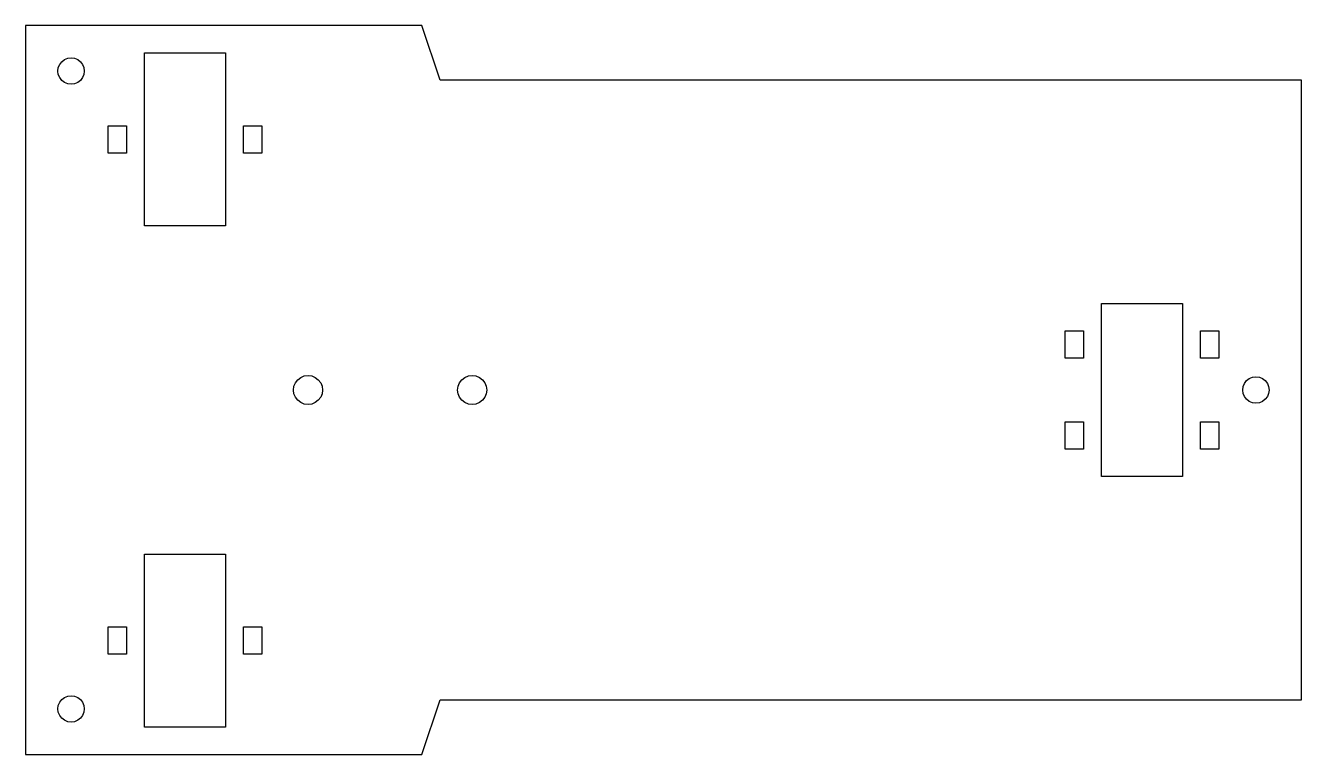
# Model space of a CAD drawing. Header units: millimetres. Extents: x 17 to 157, y -873 to -793.
import ezdxf

# ---------------------------------------------------------------- set-up
doc = ezdxf.new("R2010")
doc.units = ezdxf.units.MM
doc.layers.add('COMPONENT0', color=7, linetype='CONTINUOUS')

msp = doc.modelspace()

# ---------------------------------------------------------------- linework, layer by layer
at = {"layer": 'COMPONENT0'}
for points in [[(17.3, -793), (17.3, -873), (60.8, -873), (62.8, -867), (157.3, -867), (157.3, -799), (62.8, -799), (60.8, -793), (17.3, -793)], [(21.58, -796.74), (21.93, -796.6), (22.3, -796.55), (22.68, -796.6), (23.03, -796.74), (23.33, -796.97), (23.56, -797.27), (23.7, -797.62), (23.75, -798), (23.7, -798.37), (23.56, -798.72), (23.33, -799.02), (23.03, -799.25), (22.68, -799.4), (22.3, -799.45), (21.93, -799.4), (21.58, -799.25), (21.28, -799.02), (21.05, -798.72), (20.9, -798.37), (20.85, -798), (20.9, -797.62), (21.05, -797.27), (21.28, -796.97), (21.58, -796.74)], [(39.23, -796), (39.23, -815), (30.37, -815), (30.37, -796), (39.23, -796)], [(28.37, -804), (28.37, -807), (26.37, -807), (26.37, -804), (28.37, -804)], [(41.23, -807), (41.23, -804), (43.23, -804), (43.23, -807), (41.23, -807)], [(144.23, -823.5), (144.23, -842.5), (135.37, -842.5), (135.37, -823.5), (144.23, -823.5)], [(131.37, -829.5), (131.37, -826.5), (133.37, -826.5), (133.37, -829.5), (131.37, -829.5)], [(146.23, -829.5), (146.23, -826.5), (148.23, -826.5), (148.23, -829.5), (146.23, -829.5)], [(47.89, -834.54), (47.5, -834.38), (47.17, -834.13), (46.92, -833.8), (46.76, -833.41), (46.7, -833), (46.76, -832.58), (46.92, -832.2), (47.17, -831.87), (47.5, -831.61), (47.89, -831.45), (48.3, -831.4), (48.72, -831.45), (49.1, -831.61), (49.43, -831.87), (49.69, -832.2), (49.85, -832.58), (49.9, -833), (49.85, -833.41), (49.69, -833.8), (49.43, -834.13), (49.1, -834.38), (48.72, -834.54), (48.3, -834.6), (47.89, -834.54)], [(64.92, -833.8), (64.76, -833.41), (64.7, -833), (64.76, -832.58), (64.92, -832.2), (65.17, -831.87), (65.5, -831.61), (65.89, -831.45), (66.3, -831.4), (66.72, -831.45), (67.1, -831.61), (67.43, -831.87), (67.69, -832.2), (67.85, -832.58), (67.9, -833), (67.85, -833.41), (67.69, -833.8), (67.43, -834.13), (67.1, -834.38), (66.72, -834.54), (66.3, -834.6), (65.89, -834.54), (65.5, -834.38), (65.17, -834.13), (64.92, -833.8)], [(150.9, -832.62), (151.05, -832.27), (151.28, -831.97), (151.58, -831.74), (151.93, -831.6), (152.3, -831.55), (152.68, -831.6), (153.03, -831.74), (153.33, -831.97), (153.56, -832.27), (153.7, -832.62), (153.75, -833), (153.7, -833.37), (153.56, -833.72), (153.33, -834.02), (153.03, -834.25), (152.68, -834.4), (152.3, -834.45), (151.93, -834.4), (151.58, -834.25), (151.28, -834.02), (151.05, -833.72), (150.9, -833.37), (150.85, -833), (150.9, -832.62)], [(133.37, -839.5), (131.37, -839.5), (131.37, -836.5), (133.37, -836.5), (133.37, -839.5)], [(148.23, -836.5), (148.23, -839.5), (146.23, -839.5), (146.23, -836.5), (148.23, -836.5)], [(30.37, -870), (30.37, -851), (39.23, -851), (39.23, -870), (30.37, -870)], [(26.37, -859), (28.37, -859), (28.37, -862), (26.37, -862), (26.37, -859)], [(43.23, -859), (43.23, -862), (41.23, -862), (41.23, -859), (43.23, -859)], [(21.58, -866.74), (21.93, -866.6), (22.3, -866.55), (22.68, -866.6), (23.03, -866.74), (23.33, -866.97), (23.56, -867.27), (23.7, -867.62), (23.75, -868), (23.7, -868.37), (23.56, -868.72), (23.33, -869.02), (23.03, -869.25), (22.68, -869.4), (22.3, -869.45), (21.93, -869.4), (21.58, -869.25), (21.28, -869.02), (21.05, -868.72), (20.9, -868.37), (20.85, -868), (20.9, -867.62), (21.05, -867.27), (21.28, -866.97), (21.58, -866.74)]]:
    msp.add_lwpolyline(points, dxfattribs=at)

doc.saveas('drawing.dxf')
